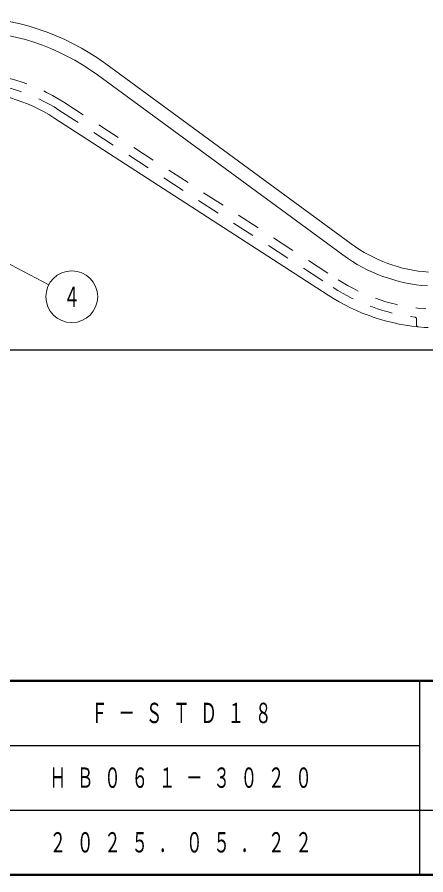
# Model space of a CAD drawing. Units: millimetres on the paper, scale 1:50. Extents: x -385 to 840, y 0 to 267.
# Drawn here: x 306.5 to 350.7, y 0 to 92.8 of the extents above; entities that cross this region are included whole.
import ezdxf
from ezdxf.enums import TextEntityAlignment as Align

# ---------------------------------------------------------------- set-up
doc = ezdxf.new("R2010")
doc.units = ezdxf.units.MM
doc.linetypes.add('USER1', pattern=[4.5, 2.5, -2])
doc.layers.add('1_50', color=7, linetype='Continuous', lineweight=25)
doc.layers.add('LY_3', color=7, linetype='Continuous', lineweight=13)
doc.layers.add('LY_4', color=7, linetype='Continuous')
doc.styles.add('ＭＳ ゴシック', font='')
doc.styles.get('ＭＳ ゴシック').set_extended_font_data('MS Gothic')

msp = doc.modelspace()

# ---------------------------------------------------------------- linework, layer by layer
at = {"layer": '1_50', "lineweight": 13}
for p, q in [((342.609, 68.291), (316.069, 87.775)), ((341.721, 67.082), (315.182, 86.566)), ((310.467, 81.925), (340.119, 62.722)), ((301.315, 68.356), (309.924, 63.861)), ((350.543, 59.242), (350.918, 59.215))]:
    msp.add_line(p, q, dxfattribs=at)
at = {"layer": '1_50', "linetype": 'USER1', "lineweight": 13}
for p, q in [((311.554, 83.604), (341.206, 64.401)), ((311.011, 82.765), (340.662, 63.562)), ((349.683, 60.147), (349.683, 59.499))]:
    msp.add_line(p, q, dxfattribs=at)
at = {"layer": '1_50'}
msp.add_line((232.284, 56.817), (367.667, 56.817), dxfattribs=at)
at = {"layer": '1_50', "lineweight": 13}
msp.add_circle((312.406, 62.564), 2.8, dxfattribs=at)
for centre, radius, start, end in [((300.683, 66.817), 26, 53.71473, 90), ((300.683, 66.817), 24.5, 53.71473, 90), ((300.683, 66.817), 18, 57.07173, 90), ((352.078, 81.188), 16, 233.71473, 266), ((352.078, 81.188), 17.5, 233.71473, 266), ((352.078, 81.188), 22, 237.07173, 266)]:
    msp.add_arc(centre, radius, start, end, dxfattribs=at)
at = {"layer": '1_50', "linetype": 'USER1', "lineweight": 13}
for centre, radius, start, end in [((300.683, 66.817), 20, 57.07173, 90), ((300.683, 66.817), 19, 57.07173, 86.98304), ((352.078, 81.188), 20, 237.07173, 266), ((352.078, 81.188), 21, 237.07173, 262.96869), ((349.483, 60.147), 0.2, 0, 82.96869), ((349.883, 59.499), 0.2, 180, 264.22086)]:
    msp.add_arc(centre, radius, start, end, dxfattribs=at)
at = {"layer": 'LY_3', "lineweight": 50}
for p, q in [((35, 21), (420, 21)), ((35, 0), (420, 0))]:
    msp.add_line(p, q, dxfattribs=at)
at = {"layer": 'LY_3', "color": 211, "lineweight": 25}
for p, q in [((350, 21), (350, 0)), ((232.5, 14), (350, 14)), ((177.5, 7), (420, 7))]:
    msp.add_line(p, q, dxfattribs=at)

# ---------------------------------------------------------------- texts
at = {"layer": '1_50', "style": 'ＭＳ ゴシック', "width": 0.6}
msp.add_text('４', height=2.199, dxfattribs=at).set_placement((312.406, 62.564), align=Align.MIDDLE_CENTER)
at = {"layer": 'LY_4', "char_height": 2.199, "attachment_point": 4, "style": 'ＭＳ ゴシック'}
for s, insert in [('\\T1.64;\\W0.6;Ｆ－ＳＴＤ１８', (314.5, 17.5)), ('\\T1.64;\\W0.6;ＨＢ０６１－３０２０', (310, 10.5)), ('\\T1.64;\\W0.6;２０２５．０５．２２', (310, 3.5))]:
    msp.add_mtext(s, dxfattribs=dict(at, insert=insert))

doc.saveas('drawing.dxf')
